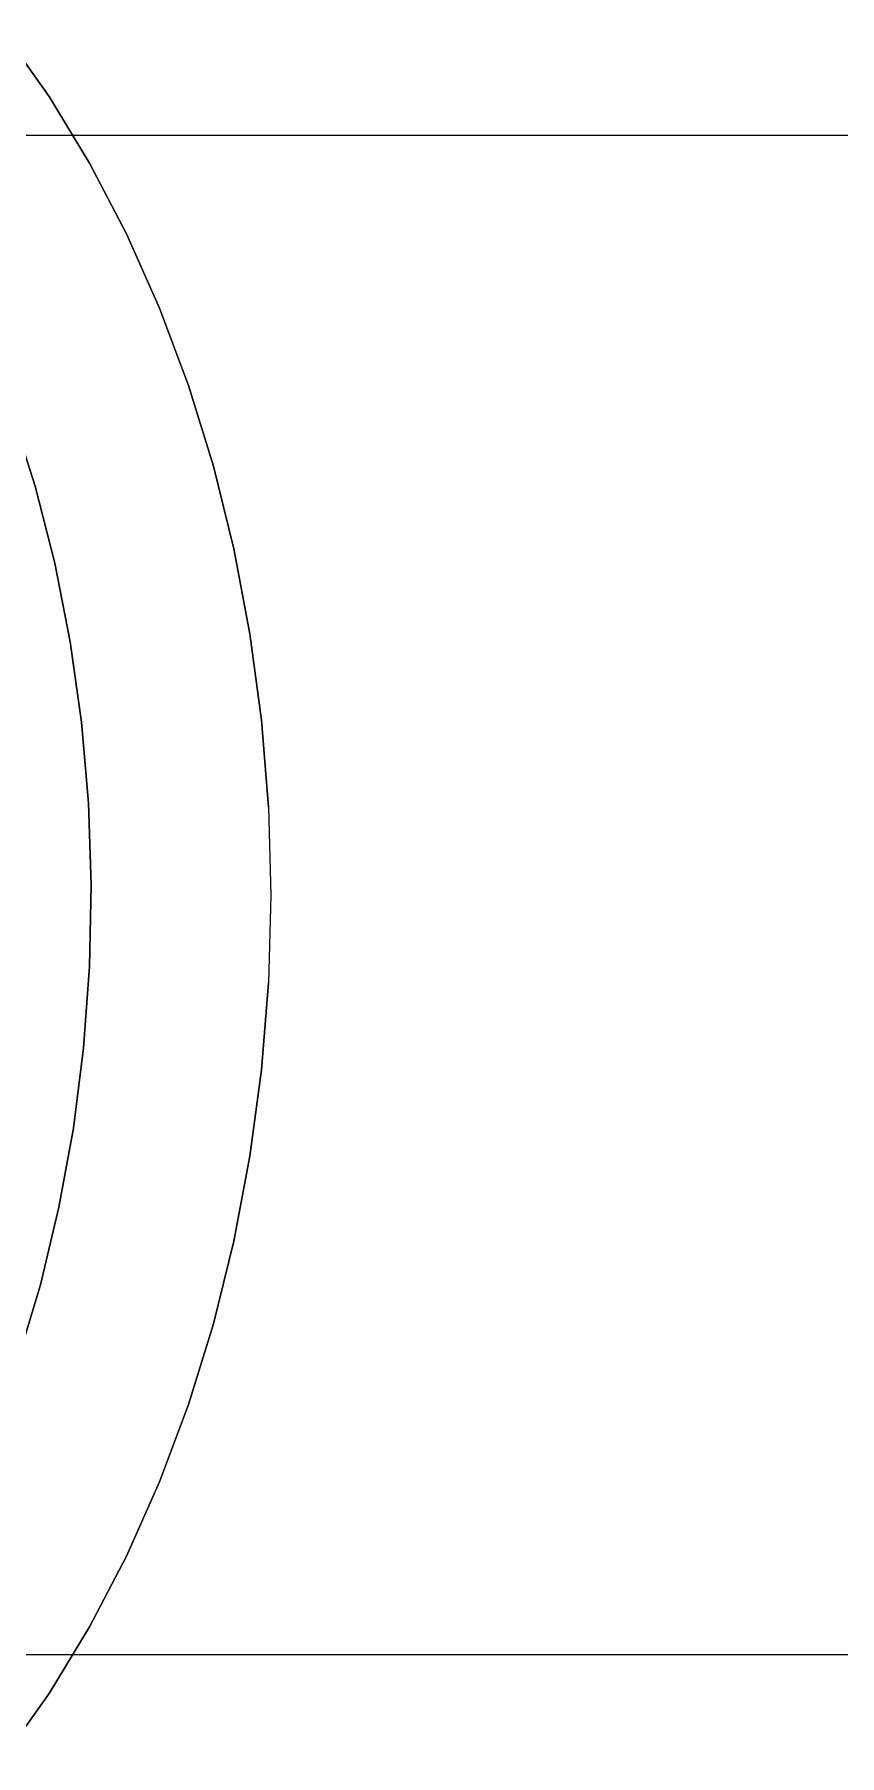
# Model space of a CAD drawing. Header units: millimetres. Extents: x -180 to 1414, y -663 to 972.
# Drawn here: x 643.74 to 655.39, y 792.54 to 817.46 of the extents above; entities that cross this region are included whole.
import ezdxf

# ---------------------------------------------------------------- set-up
doc = ezdxf.new("R2010")
doc.units = ezdxf.units.MM
doc.layers.add('SIDE', color=8, linetype='Continuous')

msp = doc.modelspace()

# ---------------------------------------------------------------- linework, layer by layer
at = {"layer": 'SIDE'}
for p, q in [((643.954, 816.563), (643.318, 817.462)), ((643.318, 817.462), (643.954, 816.563)), ((644.54, 815.599), (643.954, 816.563)), ((643.954, 816.563), (644.54, 815.599)), ((685.523, 816), (635.955, 816)), ((685.523, 816), (635.955, 816)), ((645.074, 814.576), (644.54, 815.599)), ((644.54, 815.599), (645.074, 814.576)), ((645.552, 813.5), (645.074, 814.576)), ((645.074, 814.576), (645.552, 813.5)), ((645.972, 812.376), (645.552, 813.5)), ((645.552, 813.5), (645.972, 812.376)), ((646.332, 811.211), (645.972, 812.376)), ((645.972, 812.376), (646.332, 811.211)), ((643.409, 811.999), (643.751, 810.919)), ((643.751, 810.919), (643.409, 811.999)), ((646.629, 810.011), (646.332, 811.211)), ((646.332, 811.211), (646.629, 810.011)), ((643.751, 810.919), (644.035, 809.806)), ((644.035, 809.806), (643.751, 810.919)), ((644.035, 809.806), (644.259, 808.666)), ((644.259, 808.666), (644.035, 809.806)), ((646.861, 808.783), (646.629, 810.011)), ((646.629, 810.011), (646.861, 808.783)), ((647.029, 807.534), (646.861, 808.783)), ((646.861, 808.783), (647.029, 807.534)), ((644.259, 808.666), (644.422, 807.505)), ((644.422, 807.505), (644.259, 808.666)), ((647.129, 806.27), (647.029, 807.534)), ((647.029, 807.534), (647.129, 806.27)), ((644.422, 807.505), (644.524, 806.33)), ((644.524, 806.33), (644.422, 807.505)), ((644.524, 806.33), (644.563, 805.148)), ((644.563, 805.148), (644.524, 806.33)), ((647.129, 806.27), (647.163, 805)), ((647.129, 806.27), (647.163, 805)), ((644.563, 805.148), (644.54, 803.965)), ((644.54, 803.965), (644.563, 805.148)), ((647.163, 805), (647.129, 803.73)), ((647.163, 805), (647.129, 803.73)), ((644.54, 803.965), (644.454, 802.788)), ((644.454, 802.788), (644.54, 803.965)), ((647.029, 802.466), (647.129, 803.73)), ((647.129, 803.73), (647.029, 802.466)), ((644.454, 802.788), (644.306, 801.624)), ((644.306, 801.624), (644.454, 802.788)), ((646.861, 801.217), (647.029, 802.466)), ((647.029, 802.466), (646.861, 801.217)), ((644.306, 801.624), (644.097, 800.478)), ((644.097, 800.478), (644.306, 801.624)), ((646.629, 799.989), (646.861, 801.217)), ((646.861, 801.217), (646.629, 799.989)), ((644.097, 800.478), (643.828, 799.357)), ((643.828, 799.357), (644.097, 800.478)), ((646.332, 798.789), (646.629, 799.989)), ((646.629, 799.989), (646.332, 798.789)), ((643.828, 799.357), (643.5, 798.268)), ((643.5, 798.268), (643.828, 799.357)), ((645.972, 797.624), (646.332, 798.789)), ((646.332, 798.789), (645.972, 797.624)), ((645.552, 796.5), (645.972, 797.624)), ((645.972, 797.624), (645.552, 796.5)), ((645.074, 795.424), (645.552, 796.5)), ((645.552, 796.5), (645.074, 795.424)), ((644.54, 794.401), (645.074, 795.424)), ((645.074, 795.424), (644.54, 794.401)), ((643.954, 793.437), (644.54, 794.401)), ((644.54, 794.401), (643.954, 793.437)), ((635.955, 794), (685.523, 794)), ((635.955, 794), (685.523, 794)), ((643.318, 792.538), (643.954, 793.437)), ((643.954, 793.437), (643.318, 792.538))]:
    msp.add_line(p, q, dxfattribs=at)

doc.saveas('drawing.dxf')
